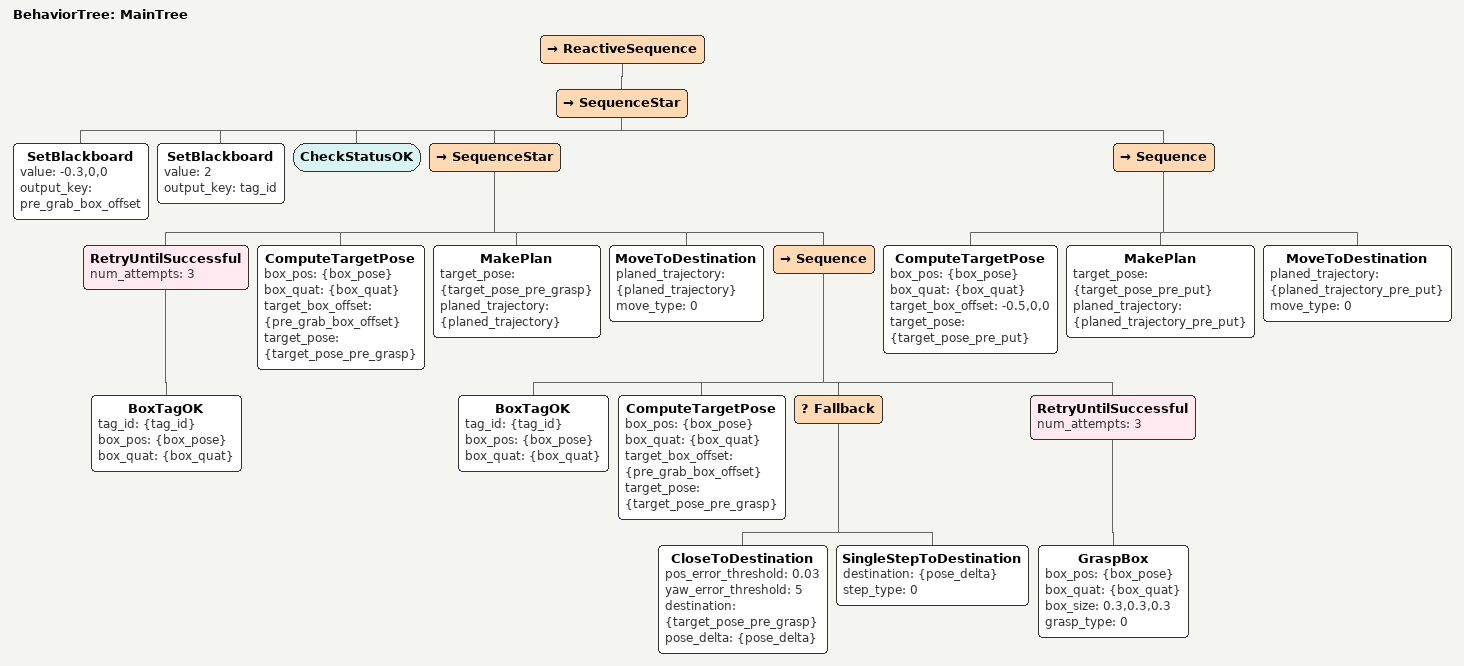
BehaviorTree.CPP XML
<?xml version="1.0" encoding="UTF-8"?>
<root BTCPP_format="3"
      main_tree_to_execute="MainTree">
  <BehaviorTree ID="MainTree">
    <ReactiveSequence>
      <SequenceStar>
        <SetBlackboard value="-0.3,0,0"
                       output_key="pre_grab_box_offset"/>
        <SetBlackboard value="2"
                       output_key="tag_id"/>
        <CheckStatusOK/>
        <SequenceStar>
          <RetryUntilSuccessful num_attempts="3">
            <BoxTagOK tag_id="{tag_id}"
                      box_pos="{box_pose}"
                      box_quat="{box_quat}"/>
          </RetryUntilSuccessful>
          <ComputeTargetPose box_pos="{box_pose}"
                             box_quat="{box_quat}"
                             target_box_offset="{pre_grab_box_offset}"
                             target_pose="{target_pose_pre_grasp}"/>
          <MakePlan target_pose="{target_pose_pre_grasp}"
                    planed_trajectory="{planed_trajectory}"/>
          <MoveToDestination planed_trajectory="{planed_trajectory}"
                             move_type="0"/>
          <Sequence>
            <BoxTagOK tag_id="{tag_id}"
                      box_pos="{box_pose}"
                      box_quat="{box_quat}"/>
            <ComputeTargetPose box_pos="{box_pose}"
                               box_quat="{box_quat}"
                               target_box_offset="{pre_grab_box_offset}"
                               target_pose="{target_pose_pre_grasp}"/>
            <Fallback>
              <CloseToDestination pos_error_threshold="0.03"
                                  yaw_error_threshold="5"
                                  destination="{target_pose_pre_grasp}"
                                  pose_delta="{pose_delta}"/>
              <SingleStepToDestination destination="{pose_delta}"
                                       step_type="0"/>
            </Fallback>
            <RetryUntilSuccessful num_attempts="3">
              <GraspBox box_pos="{box_pose}"
                        box_quat="{box_quat}"
                        box_size="0.3,0.3,0.3"
                        grasp_type="0"/>
            </RetryUntilSuccessful>
          </Sequence>
        </SequenceStar>
        <Sequence>
          <ComputeTargetPose box_pos="{box_pose}"
                             box_quat="{box_quat}"
                             target_box_offset="-0.5,0,0"
                             target_pose="{target_pose_pre_put}"/>
          <MakePlan target_pose="{target_pose_pre_put}"
                    planed_trajectory="{planed_trajectory_pre_put}"/>
          <MoveToDestination planed_trajectory="{planed_trajectory_pre_put}"
                             move_type="0"/>
        </Sequence>
      </SequenceStar>
    </ReactiveSequence>
  </BehaviorTree>

</root>
